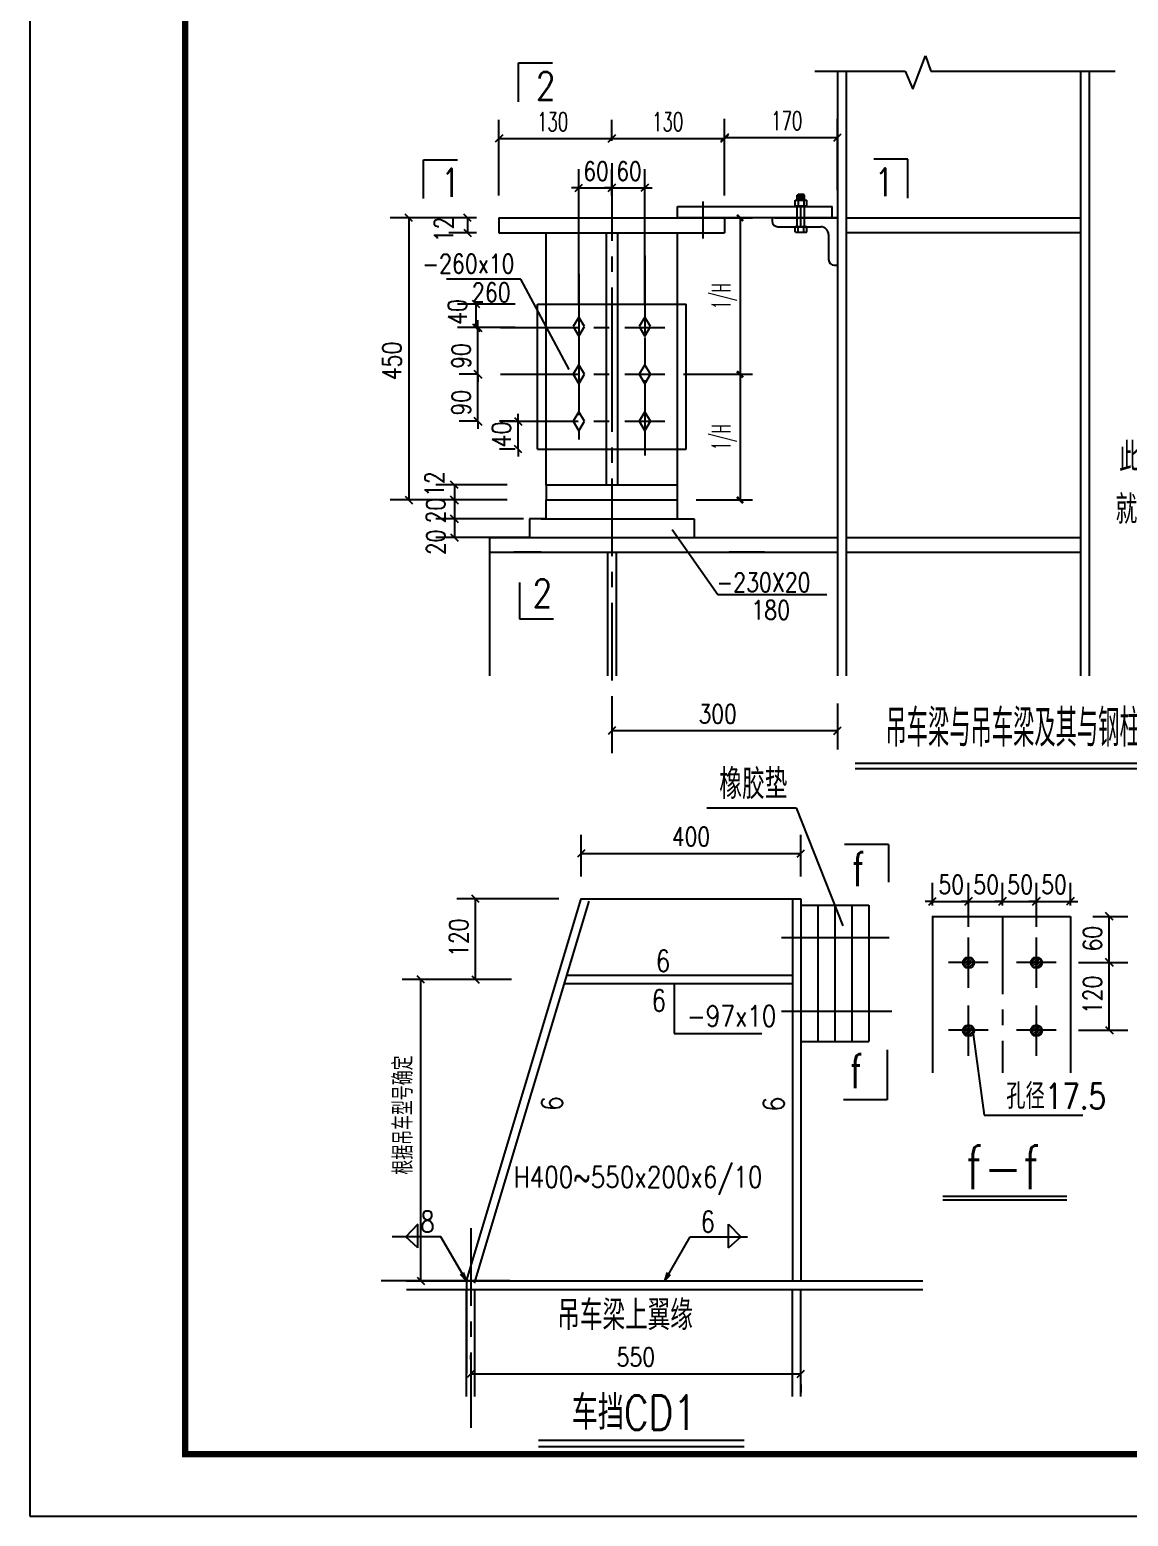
# Model space of a CAD drawing. Extents: x 37237700 to 37865026, y 138877 to 347670.
# Drawn here: x 37790726 to 37808393, y 259476 to 283381 of the extents above; entities that cross this region are included whole.
import ezdxf
from ezdxf.enums import TextEntityAlignment as Align

# ---------------------------------------------------------------- set-up
doc = ezdxf.new("R2010")
doc.units = 0
doc.header["$LTSCALE"] = 1000
doc.header["$MEASUREMENT"] = 0
for name, pattern in [('30', [0]), ('CENTER', [2, 1.25, -0.25, 0.25, -0.25]), ('DASHED', [19.05, 12.7, -6.35])]:
    doc.linetypes.add(name, pattern=pattern)
doc.layers.get('0').update_dxf_attribs({"linetype": 'CONTINUOUS'})
doc.layers.get('DEFPOINTS').update_dxf_attribs({"linetype": 'CONTINUOUS'})
for name, color, linetype in [('AXIS', 3, 'CONTINUOUS'), ('C', 6, 'CENTER'), ('D', 4, 'CONTINUOUS'), ('DIM', 3, 'CONTINUOUS'), ('G', 1, 'CONTINUOUS'), ('GJ', 1, 'CONTINUOUS'), ('killer_tk3.0000', 1, 'CONTINUOUS'), ('L', 7, 'CONTINUOUS'), ('LI', 3, 'CONTINUOUS'), ('PUB_TITLE', 4, 'CONTINUOUS')]:
    doc.layers.add(name, color=color, linetype=linetype)
doc.styles.add('DIM_FONT', font='SIMPLEX.shx', dxfattribs={"width": 0.8})
doc.styles.add('HZJ', font='simplex.shx', dxfattribs={"width": 0.7, "bigfont": 'fjktxt.shx'})
doc.styles.add('ROMANS', font='simplex.shx', dxfattribs={"width": 0.5, "bigfont": 'fjktxt.shx'})
doc.dimstyles.new('100$0', dxfattribs={"dimscale": 0.5, "dimtxt": 600, "dimasz": 200, "dimexe": 400, "dimexo": 600, "dimgap": 50, "dimtad": 1, "dimdec": 0, "dimdsep": 46, "dimtxsty": 'ROMANS', "dimblk": 'ARCHTICK', "dimcen": 0, "dimclrd": 3, "dimclre": 3, "dimclrt": 2, "dimadec": 0, "dimazin": 0, "dimtfac": 0.7, "dimtdec": 0, "dimtmove": 2, "dimatfit": 3, "dimldrblk": 'ARCHTICK', "dimfxl": 1, "dimtolj": 1, "dimtzin": 0, "dimarcsym": 0})

# ---------------------------------------------------------------- blocks, each defined once
blk = doc.blocks.new('_ArchTick')
at = {"color": 0, "linetype": 'ByBlock', "const_width": 0.4}
blk.add_lwpolyline([(-0.5, -0.5), (0.5, 0.5)], dxfattribs=at)
blk = doc.blocks.new('*D105')
at = {"layer": 'DEFPOINTS', "color": 0, "linetype": '30', "ltscale": 0.02}
for p in [(37800942, 277840), (37801146, 275819), (37802149, 275819)]:
    blk.add_point(p, dxfattribs=at)
at = {"layer": 'killer_tk3.0000', "color": 3, "linetype": '30', "lineweight": -2, "ltscale": 0.02}
for p, q in [((37801242, 277840), (37802349, 277840)), ((37802149, 277840), (37802149, 275819)), ((37801446, 275819), (37802349, 275819))]:
    blk.add_line(p, q, dxfattribs=at)
at = {"layer": 'killer_tk3.0000', "color": 3, "linetype": '30', "lineweight": -2, "ltscale": 0.02, "xscale": 100, "yscale": 100, "zscale": 100}
for p, rotation in [((37802149, 277840), 90), ((37802149, 275819), 270)]:
    blk.add_blockref('_ArchTick', p, dxfattribs=dict(at, rotation=rotation))
at = {"layer": 'killer_tk3.0000', "color": 2, "linetype": '30', "ltscale": 0.02, "insert": (37801896, 276830), "char_height": 300, "attachment_point": 5, "rotation": 90, "style": 'ROMANS'}
blk.add_mtext('\\A1;1/H', dxfattribs=at)
blk = doc.blocks.new('*D106')
at = {"layer": 'DEFPOINTS', "color": 0, "linetype": '30', "ltscale": 0.02}
for p in [(37801146, 280355), (37800942, 277840), (37802149, 277840)]:
    blk.add_point(p, dxfattribs=at)
at = {"layer": 'killer_tk3.0000', "color": 3, "linetype": '30', "lineweight": -2, "ltscale": 0.02}
for p, q in [((37801446, 280355), (37802349, 280355)), ((37802149, 280355), (37802149, 277840)), ((37801242, 277840), (37802349, 277840))]:
    blk.add_line(p, q, dxfattribs=at)
at = {"layer": 'killer_tk3.0000', "color": 3, "linetype": '30', "lineweight": -2, "ltscale": 0.02, "xscale": 100, "yscale": 100, "zscale": 100}
for p, rotation in [((37802149, 280355), 90), ((37802149, 277840), 270)]:
    blk.add_blockref('_ArchTick', p, dxfattribs=dict(at, rotation=rotation))
at = {"layer": 'killer_tk3.0000', "color": 2, "linetype": '30', "ltscale": 0.02, "insert": (37801896, 279098), "char_height": 300, "attachment_point": 5, "rotation": 90, "style": 'ROMANS'}
blk.add_mtext('\\A1;1/H', dxfattribs=at)

msp = doc.modelspace()

# ---------------------------------------------------------------- linework, layer by layer
for p, q in [((37803715.9, 282712.4), (37803715.9, 272989.1)), ((37803858.7, 282712.4), (37803858.7, 272989.1)), ((37807622.6, 282712.4), (37807622.6, 272989.1)), ((37807765.4, 282712.4), (37807765.4, 272989.1)), ((37803034.6, 280641.7), (37803222.8, 280641.7)), ((37803034.6, 280547.6), (37803034.6, 280641.7)), ((37803087.5, 280735.7), (37803069.9, 280718.1)), ((37803069.9, 280641.7), (37803069.9, 280718.1)), ((37803081.7, 280641.7), (37803081.7, 280547.6)), ((37803087.5, 280735.7), (37803169.9, 280735.7)), ((37803187.5, 280718.1), (37803169.9, 280735.7)), ((37803175.7, 280641.7), (37803175.7, 280547.6)), ((37803187.5, 280641.7), (37803187.5, 280718.1)), ((37803222.8, 280547.6), (37803222.8, 280641.7)), ((37801145.5, 280355.5), (37801145.5, 280536.9)), ((37801145.5, 280536.9), (37803630.9, 280536.9)), ((37803034.6, 280547.6), (37803222.8, 280547.6)), ((37803069.9, 280218.3), (37803069.9, 280547.6)), ((37803187.5, 280218.3), (37803187.5, 280547.6)), ((37803630.9, 280355.5), (37803630.9, 280536.9)), ((37798272.7, 280355.5), (37798272.7, 280113.5)), ((37798272.7, 280355.5), (37801901.5, 280355.5)), ((37803715.9, 280355.5), (37801126.4, 280355.5)), ((37801901.5, 280355.5), (37801901.5, 280113.5)), ((37802665.9, 280355.5), (37802665.9, 280305.1)), ((37802707.9, 280355.5), (37803715.9, 280355.5)), ((37802758.3, 280212.7), (37803447.1, 280212.7)), ((37803034.6, 280218.3), (37803222.8, 280218.3)), ((37803034.6, 280132.4), (37803034.6, 280218.3)), ((37803081.7, 280124.2), (37803081.7, 280218.3)), ((37803175.7, 280124.2), (37803175.7, 280218.3)), ((37803222.8, 280133.4), (37803222.8, 280218.3)), ((37803715.9, 280355.5), (37803715.9, 279347.5)), ((37803858.7, 280355.5), (37807611, 280355.5)), ((37798272.7, 280113.5), (37801901.5, 280113.5)), ((37799028.7, 278164.6), (37799028.7, 280113.5)), ((37799996.4, 280113.5), (37799996.4, 278164.6)), ((37800177.9, 280113.5), (37800177.9, 278164.6)), ((37801145.5, 278164.6), (37801145.5, 280113.5)), ((37803042.8, 280124.2), (37803034.6, 280132.4)), ((37803042.8, 280124.2), (37803213.1, 280124.2)), ((37803213.1, 280124.2), (37803222.8, 280133.4)), ((37803573.1, 280086.7), (37803573.1, 279687.1)), ((37803858.7, 280121.2), (37807611, 280121.2)), ((37803665.5, 279594.7), (37803715.9, 279594.7)), ((37798890.1, 276635.9), (37798890.1, 278968.8)), ((37801284.1, 276635.9), (37801284.1, 278968.8)), ((37799557.9, 278757.9), (37799467.2, 278606.7)), ((37799648.7, 278606.7), (37799557.9, 278757.9)), ((37800616.3, 278757.9), (37800525.6, 278606.7)), ((37800707.1, 278606.7), (37800616.3, 278757.9)), ((37799467.2, 278606.7), (37799557.9, 278455.5)), ((37799557.9, 278606.7), (37799557.9, 278606.7)), ((37799557.9, 278455.5), (37799648.7, 278606.7)), ((37800525.6, 278606.7), (37800616.3, 278455.5)), ((37800616.3, 278606.7), (37800616.3, 278606.7)), ((37800616.3, 278455.5), (37800707.1, 278606.7)), ((37799028.7, 276061.4), (37799028.7, 278164.6)), ((37799996.4, 278164.6), (37799996.4, 276061.4)), ((37800177.9, 278164.6), (37800177.9, 276061.4)), ((37801145.5, 275819.5), (37801145.5, 278164.6)), ((37799557.9, 277991.3), (37799467.2, 277840.1)), ((37799467.2, 277840.1), (37799557.9, 277688.9)), ((37799648.7, 277840.1), (37799557.9, 277991.3)), ((37799557.9, 277840.1), (37799557.9, 277840.1)), ((37799557.9, 277688.9), (37799648.7, 277840.1)), ((37800616.3, 277991.3), (37800525.6, 277840.1)), ((37800525.6, 277840.1), (37800616.3, 277688.9)), ((37800707.1, 277840.1), (37800616.3, 277991.3)), ((37800616.3, 277840.1), (37800616.3, 277840.1)), ((37800616.3, 277688.9), (37800707.1, 277840.1)), ((37799557.9, 277235.3), (37799467.2, 277084.1)), ((37799467.2, 277084.1), (37799557.9, 276932.9)), ((37799648.7, 277084.1), (37799557.9, 277235.3)), ((37799557.9, 276932.9), (37799648.7, 277084.1)), ((37799557.9, 277084.1), (37799557.9, 277084.1)), ((37800616.3, 277235.3), (37800525.6, 277084.1)), ((37800525.6, 277084.1), (37800616.3, 276932.9)), ((37800707.1, 277084.1), (37800616.3, 277235.3)), ((37800616.3, 276932.9), (37800707.1, 277084.1)), ((37800616.3, 277084.1), (37800616.3, 277084.1)), ((37799028.7, 276061.4), (37799028.7, 275819.5)), ((37799028.7, 276061.4), (37801145.5, 276061.4)), ((37799028.7, 275517.1), (37799028.7, 275819.5)), ((37799028.7, 275819.5), (37801145.5, 275819.5)), ((37801145.5, 275517.1), (37801145.5, 275819.5)), ((37798763.3, 275517.1), (37798762.5, 275214.7)), ((37799028.7, 275517.1), (37798763.3, 275517.1)), ((37798953.1, 275517.1), (37801221.1, 275517.1)), ((37801221.1, 275517.1), (37801410.1, 275517.1)), ((37801410.1, 275517.1), (37801410.1, 275214.7)), ((37798117.8, 275214.7), (37798117.8, 274980.4)), ((37798117.8, 275214.7), (37799979.4, 275214.7)), ((37798762.5, 275214.7), (37798953.1, 275214.7)), ((37798762.5, 275214.7), (37801413.4, 275214.7)), ((37801115.8, 275214.7), (37803715.9, 275214.7)), ((37801413.4, 275214.7), (37801674.5, 275214.7)), ((37803397.4, 275214.7), (37803715.9, 275214.7)), ((37803858.7, 275214.7), (37807622.6, 275214.7)), ((37798117.8, 274980.4), (37798117.8, 272989.1)), ((37798117.8, 274980.4), (37798218.5, 274980.4)), ((37798117.8, 274980.4), (37799979.4, 274980.4)), ((37798762.5, 274980.4), (37798513.5, 274980.4)), ((37798953.1, 274980.4), (37798762.5, 274980.4)), ((37798953.1, 274980.4), (37802350.2, 274980.4)), ((37800015.7, 274955.8), (37800015.7, 272989.1)), ((37800158.5, 274955.8), (37800158.5, 272989.1)), ((37802542.5, 274980.4), (37801975.4, 274980.4)), ((37802350.2, 274980.4), (37802542.5, 274980.4)), ((37802435.5, 274980.4), (37803715.9, 274980.4)), ((37803858.7, 274980.4), (37807622.6, 274980.4)), ((37804002.9, 271502), (37810253.1, 271502)), ((37797750.6, 263261.3), (37799592.4, 269406.5)), ((37799592.6, 269406.6), (37803128.4, 269406.6)), ((37802991.9, 269406.6), (37802991.9, 263261.3)), ((37803128.4, 269406.6), (37803128.4, 263261.3)), ((37797881.4, 263222.1), (37799723.2, 269367.3)), ((37805245.5, 269123.1), (37805245.5, 266606.8)), ((37805245.6, 269123.3), (37807461.5, 269123.3)), ((37807461.5, 269123.3), (37807461.5, 266606.8)), ((37799325.7, 268041.1), (37802991.9, 268041.1)), ((37799366.6, 268177.6), (37802991.9, 268177.6)), ((37805410.4, 264562.7), (37807405.6, 264562.7)), ((37796786.7, 263261.3), (37805088.5, 263261.3)), ((37796786.7, 263124.8), (37805088.5, 263124.8)), ((37797749.9, 261401.7), (37797749.9, 263124.8)), ((37797886.4, 261401.7), (37797886.4, 263124.8)), ((37802991.9, 261401.7), (37802991.9, 263124.8)), ((37803128.4, 261401.7), (37803128.4, 263124.8)), ((37798906.3, 260599.3), (37802216, 260599.3))]:
    msp.add_line(p, q)
at = {"color": 0, "linetype": 'ByBlock'}
for p, q in [((37798332.7, 281692.2), (37798212.7, 281572.2)), ((37800147.1, 281692.2), (37800027.1, 281572.2)), ((37800027.1, 281572.2), (37800147.1, 281692.2)), ((37801961.5, 281707.6), (37801841.5, 281587.6)), ((37801841.5, 281572.2), (37801961.5, 281692.2)), ((37803655.9, 281587.6), (37803775.9, 281707.6)), ((37799497.9, 280777), (37799617.9, 280897)), ((37800027.1, 280777), (37800147.1, 280897)), ((37800147.1, 280897), (37800027.1, 280777)), ((37800676.3, 280897), (37800556.3, 280777)), ((37796881.3, 280295.5), (37796761.3, 280415.5)), ((37797827.2, 280295.5), (37797707.2, 280415.5)), ((37797707.2, 280173.5), (37797827.2, 280053.5)), ((37797965.2, 278908.8), (37797845.2, 279028.8)), ((37797845.2, 278650.8), (37797965.2, 278530.8)), ((37797874.6, 278650.8), (37797994.6, 278530.8)), ((37797994.6, 277780.1), (37797874.6, 277900.1)), ((37797874.6, 277900.1), (37797994.6, 277780.1)), ((37797874.6, 277144.1), (37797994.6, 277024.1)), ((37797994.6, 277024.1), (37797874.6, 277144.1)), ((37798520.5, 277144.1), (37798640.5, 277024.1)), ((37798640.5, 276575.9), (37798520.5, 276695.9)), ((37797615, 276001.4), (37797495, 276121.4)), ((37796761.3, 275879.5), (37796881.3, 275759.5)), ((37797495, 275879.5), (37797615, 275759.5)), ((37797615, 275759.5), (37797495, 275879.5)), ((37797615, 275457.1), (37797495, 275577.1)), ((37797495, 275577.1), (37797615, 275457.1)), ((37797495, 275274.7), (37797615, 275154.7)), ((37800147.1, 272168.5), (37800027.1, 272048.5)), ((37803655.9, 272048.5), (37803775.9, 272168.5)), ((37799652.6, 270195.3), (37799532.6, 270075.3)), ((37803068.4, 270075.3), (37803188.4, 270195.3)), ((37797954.8, 269346.5), (37797834.8, 269466.5)), ((37805185.6, 269304.6), (37805305.6, 269424.6)), ((37805763.5, 269304.6), (37805883.5, 269424.6)), ((37805883.5, 269424.6), (37805763.5, 269304.6)), ((37806429.5, 269424.6), (37806309.5, 269304.6)), ((37806309.5, 269304.6), (37806429.5, 269424.6)), ((37806855.5, 269304.6), (37806975.5, 269424.6)), ((37806975.5, 269424.6), (37806855.5, 269304.6)), ((37807521.5, 269424.6), (37807401.5, 269304.6)), ((37808147.7, 269063.3), (37808027.7, 269183.3)), ((37808027.7, 268443.6), (37808147.7, 268323.6)), ((37808147.7, 268323.6), (37808027.7, 268443.6)), ((37797074.1, 268048.8), (37796954.1, 268168.8)), ((37797834.8, 268168.8), (37797954.8, 268048.8)), ((37808027.7, 267351.6), (37808147.7, 267231.6)), ((37796954.1, 263321.3), (37797074.1, 263201.3)), ((37797879.2, 261827.3), (37797759.2, 261707.3)), ((37803068.4, 261707.3), (37803188.4, 261827.3))]:
    msp.add_line(p, q, dxfattribs=at)
at = {"color": 6, "linetype": 'CENTER'}
for p, q in [((37799557.9, 279453.7), (37799557.9, 278688.5)), ((37800616.3, 279197.9), (37800616.3, 278751.5))]:
    msp.add_line(p, q, dxfattribs=at)
at = {"linetype": 'DASHED'}
for p, q in [((37798890.1, 278968.8), (37801284.1, 278968.8)), ((37798890.1, 276635.9), (37801284.1, 276635.9))]:
    msp.add_line(p, q, dxfattribs=at)
at = {"color": 0}
for p, q in [((37805738.7, 268383.6), (37805823.5, 268468.3)), ((37805823.5, 268468.3), (37805824.1, 268468.9)), ((37805823.5, 268424.9), (37805859.9, 268461.3)), ((37806830.7, 268383.6), (37806915.5, 268468.3)), ((37806915.5, 268468.3), (37806916.1, 268468.9)), ((37806915.5, 268424.9), (37806951.9, 268461.3)), ((37805733.1, 268377.9), (37805738.7, 268383.6)), ((37805740.7, 268342.1), (37805782.2, 268383.6)), ((37805758.1, 268316), (37805823.5, 268381.5)), ((37805782.2, 268383.6), (37805823.5, 268424.9)), ((37805783.1, 268297.6), (37805823.5, 268338)), ((37805817.2, 268288.3), (37805823.5, 268294.6)), ((37805823.5, 268294.6), (37805912.5, 268383.6)), ((37805823.5, 268338), (37805869, 268383.6)), ((37805823.5, 268381.5), (37805825.6, 268383.6)), ((37805825.6, 268383.6), (37805885.9, 268443.9)), ((37805869, 268383.6), (37805904.4, 268418.9)), ((37805881.1, 268308.7), (37805893.2, 268320.9)), ((37805912.5, 268383.6), (37805913.7, 268384.8)), ((37806825.1, 268377.9), (37806830.7, 268383.6)), ((37806832.7, 268342.1), (37806874.2, 268383.6)), ((37806850.1, 268316), (37806915.5, 268381.5)), ((37806874.2, 268383.6), (37806915.5, 268424.9)), ((37806875.1, 268297.6), (37806915.5, 268338)), ((37806909.2, 268288.3), (37806915.5, 268294.6)), ((37806915.5, 268294.6), (37807004.5, 268383.6)), ((37806915.5, 268338), (37806961, 268383.6)), ((37806915.5, 268381.5), (37806917.6, 268383.6)), ((37806917.6, 268383.6), (37806977.9, 268443.9)), ((37806961, 268383.6), (37806996.4, 268418.9)), ((37806973.1, 268308.7), (37806985.2, 268320.9)), ((37807004.5, 268383.6), (37807005.7, 268384.8)), ((37805733.1, 267285.9), (37805738.7, 267291.6)), ((37805738.7, 267291.6), (37805823.5, 267376.3)), ((37805740.7, 267250.1), (37805782.2, 267291.6)), ((37805758.1, 267224), (37805823.5, 267289.5)), ((37805782.2, 267291.6), (37805823.5, 267332.9)), ((37805823.5, 267376.3), (37805824.1, 267376.9)), ((37805823.5, 267332.9), (37805859.9, 267369.3)), ((37805823.5, 267202.6), (37805912.5, 267291.6)), ((37805823.5, 267246), (37805869, 267291.6)), ((37805823.5, 267289.5), (37805825.6, 267291.6)), ((37805825.6, 267291.6), (37805885.9, 267351.9)), ((37805869, 267291.6), (37805904.4, 267326.9)), ((37805912.5, 267291.6), (37805913.7, 267292.8)), ((37806825.1, 267285.9), (37806830.7, 267291.6)), ((37806830.7, 267291.6), (37806915.5, 267376.3)), ((37806832.7, 267250.1), (37806874.2, 267291.6)), ((37806850.1, 267224), (37806915.5, 267289.5)), ((37806874.2, 267291.6), (37806915.5, 267332.9)), ((37806915.5, 267376.3), (37806916.1, 267376.9)), ((37806915.5, 267332.9), (37806951.9, 267369.3)), ((37806915.5, 267202.6), (37807004.5, 267291.6)), ((37806915.5, 267246), (37806961, 267291.6)), ((37806915.5, 267289.5), (37806917.6, 267291.6)), ((37806917.6, 267291.6), (37806977.9, 267351.9)), ((37806961, 267291.6), (37806996.4, 267326.9)), ((37807004.5, 267291.6), (37807005.7, 267292.8)), ((37805783.1, 267205.6), (37805823.5, 267246)), ((37805817.2, 267196.3), (37805823.5, 267202.6)), ((37805881.1, 267216.7), (37805893.2, 267228.9)), ((37806875.1, 267205.6), (37806915.5, 267246)), ((37806909.2, 267196.3), (37806915.5, 267202.6)), ((37806973.1, 267216.7), (37806985.2, 267228.9))]:
    msp.add_line(p, q, dxfattribs=at)
at = {"color": 4, "linetype": 'ByBlock'}
msp.add_line((37797748.5, 263261.3), (37797748.5, 261771), dxfattribs=at)
for centre in [(37805823.5, 268378.5), (37806915.5, 268378.5), (37805823.5, 267286.5), (37806915.5, 267286.5)]:
    msp.add_circle(centre, 90.4)
for centre, radius, start, end in [((37803075.3, 280635.4), 6.2, 1.70034, 89.26979), ((37803088, 280635.4), 6.2, 90.73021, 178.29966), ((37803169.4, 280635.4), 6.2, 1.70034, 89.26979), ((37803182.1, 280635.4), 6.2, 90.73021, 178.29966), ((37802758.3, 280305.1), 92.4, 180, 270), ((37803447.1, 280086.7), 126, 0, 90), ((37803075.3, 280130.5), 6.2, 270.73021, 358.29966), ((37803088, 280130.5), 6.2, 181.70034, 269.26979), ((37803169.4, 280130.5), 6.2, 270.73021, 358.29966), ((37803182.1, 280130.5), 6.2, 181.70034, 269.26979), ((37803665.5, 279687.1), 92.4, 180, 270), ((37799592.6, 269406.5), 0.137, 90, 180), ((37805245.6, 269123.1), 0.137, 90, 180)]:
    msp.add_arc(centre, radius, start, end)
at = {"layer": 'AXIS'}
for p, q in [((37798272.7, 280715.5), (37798272.7, 281932.2)), ((37800087.1, 281595.4), (37800087.1, 281932.2)), ((37800087.1, 281595.4), (37800087.1, 281932.2)), ((37801901.5, 280715.5), (37801901.5, 281947.6)), ((37801901.5, 280715.5), (37801901.5, 281932.2)), ((37803715.9, 280798.5), (37803715.9, 281947.6)), ((37798272.7, 281632.2), (37800087.1, 281632.2)), ((37800087.1, 281632.2), (37801901.5, 281632.2)), ((37801901.5, 281647.6), (37803715.9, 281647.6)), ((37797912.7, 280355.5), (37796521.3, 280355.5)), ((37796821.3, 280355.5), (37796821.3, 275819.5)), ((37797912.7, 280355.5), (37797467.2, 280355.5)), ((37797767.2, 280355.5), (37797767.2, 280113.5)), ((37797912.7, 280113.5), (37797467.2, 280113.5)), ((37798404.1, 275819.5), (37796521.3, 275819.5)), ((37801057.5, 275341.9), (37801790.3, 274299.3)), ((37801790.3, 274299.3), (37803545, 274299.3)), ((37800087.1, 272546.7), (37800087.1, 271808.5)), ((37803715.9, 272546.7), (37803715.9, 271808.5)), ((37803715.9, 272108.5), (37800087.1, 272108.5)), ((37799592.6, 269766.6), (37799592.6, 270435.3)), ((37803128.4, 269766.6), (37803128.4, 270435.3)), ((37799592.6, 270135.3), (37803128.4, 270135.3)), ((37805245.6, 269296.9), (37805245.6, 269664.6)), ((37805823.5, 268955.8), (37805823.5, 269664.6)), ((37805823.5, 268955.8), (37805823.5, 269664.6)), ((37806369.5, 269296.9), (37806369.5, 269664.6)), ((37806369.5, 269296.9), (37806369.5, 269664.6)), ((37806915.5, 268955.8), (37806915.5, 269664.6)), ((37806915.5, 268955.8), (37806915.5, 269664.6)), ((37807461.5, 269296.9), (37807461.5, 269664.6)), ((37799232.4, 269406.5), (37797594.8, 269406.5)), ((37797894.8, 268108.8), (37797894.8, 269406.5)), ((37805245.6, 269364.6), (37805125.6, 269364.6)), ((37805245.6, 269364.6), (37805823.5, 269364.6)), ((37805823.5, 269364.6), (37805703.5, 269364.6)), ((37805823.5, 269364.6), (37806369.5, 269364.6)), ((37805823.5, 269364.6), (37805943.5, 269364.6)), ((37806369.5, 269364.6), (37806249.5, 269364.6)), ((37806369.5, 269364.6), (37806489.5, 269364.6)), ((37806369.5, 269364.6), (37806915.5, 269364.6)), ((37806915.5, 269364.6), (37806795.5, 269364.6)), ((37806915.5, 269364.6), (37807461.5, 269364.6)), ((37806915.5, 269364.6), (37807035.5, 269364.6)), ((37807461.5, 269364.6), (37807581.5, 269364.6)), ((37807821.5, 269123.3), (37808387.7, 269123.3)), ((37808087.7, 268383.6), (37808087.7, 269123.3)), ((37807591.6, 268383.6), (37808387.7, 268383.6)), ((37807591.6, 268383.6), (37808387.7, 268383.6)), ((37808087.7, 267291.6), (37808087.7, 268383.6)), ((37798476.1, 268108.8), (37796714.1, 268108.8)), ((37797014.1, 263261.3), (37797014.1, 268108.8)), ((37798369.9, 268108.8), (37797594.8, 268108.8)), ((37807591.6, 267291.6), (37808387.7, 267291.6)), ((37797339, 263970.6), (37796553.8, 263970.6)), ((37797748.5, 263261.3), (37797339, 263970.6)), ((37800937.6, 263261.3), (37801347.1, 263970.6)), ((37801347.1, 263970.6), (37802270.6, 263970.6)), ((37798449.4, 263261.3), (37796378.6, 263261.3)), ((37797146.7, 263261.3), (37797314.1, 263261.3)), ((37800937.6, 263261.3), (37800984.3, 263396.2)), ((37800937.6, 263261.3), (37801031.4, 263365.4)), ((37797819.2, 261996.6), (37797819.2, 262067.3)), ((37797819.2, 261767.3), (37803128.4, 261767.3)), ((37803128.4, 261594), (37803128.4, 261467.3))]:
    msp.add_line(p, q, dxfattribs=at)
at = {"layer": 'C'}
for p, q in [((37807765.4, 282458.6), (37807765.4, 272989.1)), ((37800087.1, 281235.4), (37800087.1, 278164.6)), ((37803128.7, 280218.3), (37803128.7, 280547.6)), ((37800616.3, 279747.7), (37800616.3, 276531.6)), ((37799557.9, 279380.3), (37799557.9, 278931.2)), ((37799557.9, 278953.8), (37799557.9, 278188.6)), ((37799557.9, 278880.4), (37799557.9, 278431.3)), ((37798295.8, 278590.8), (37800941.8, 278590.8)), ((37799557.9, 278431.3), (37799557.9, 276792.6)), ((37800616.3, 278431.3), (37800616.3, 277984.9)), ((37800087.1, 278164.6), (37800087.1, 271747)), ((37798295.8, 277840.1), (37800941.8, 277840.1)), ((37798295.8, 277084.1), (37800941.8, 277084.1)), ((37798117.8, 275214.7), (37798117.8, 274980.4)), ((37806369.5, 269123.3), (37806369.5, 266606.8)), ((37805823.5, 267974.8), (37805823.5, 268782.2)), ((37806915.5, 267974.8), (37806915.5, 268782.2)), ((37806139.6, 268383.6), (37805501.1, 268383.6)), ((37807231.6, 268383.6), (37806593.1, 268383.6)), ((37805823.5, 266882.8), (37805823.5, 267690.2)), ((37806915.5, 266882.8), (37806915.5, 267690.2)), ((37806139.6, 267291.6), (37805501.1, 267291.6)), ((37807231.6, 267291.6), (37806593.1, 267291.6)), ((37797819.2, 264109.9), (37797819.2, 260900.7))]:
    msp.add_line(p, q, dxfattribs=at)
at = {"layer": 'D'}
for p, q in [((37804927.4, 282422.5), (37805134.6, 282960.9)), ((37805134.6, 282960.9), (37805217.5, 282712.4)), ((37803352.7, 282712.4), (37804803.1, 282712.4)), ((37804803.1, 282712.4), (37804927.4, 282422.5)), ((37805217.5, 282712.4), (37808182.2, 282712.4)), ((37799557.9, 278973.7), (37799557.9, 281137)), ((37800087.1, 280715.5), (37800087.1, 281137)), ((37800087.1, 280715.5), (37800087.1, 281137)), ((37800616.3, 278973.7), (37800616.3, 281137)), ((37799557.9, 280837), (37799437.9, 280837)), ((37799557.9, 280837), (37800087.1, 280837)), ((37800087.1, 280837), (37799967.1, 280837)), ((37800087.1, 280837), (37800616.3, 280837)), ((37800087.1, 280837), (37800207.1, 280837)), ((37800616.3, 280837), (37800736.3, 280837)), ((37803069.9, 280718.1), (37803187.5, 280718.1)), ((37803069.9, 280706.3), (37803187.5, 280706.3)), ((37803069.9, 280694.6), (37803187.5, 280694.6)), ((37803069.9, 280682.8), (37803187.5, 280682.8)), ((37803069.9, 280671.1), (37803187.5, 280671.1)), ((37803069.9, 280659.3), (37803187.5, 280659.3)), ((37803069.9, 280647.5), (37803187.5, 280647.5)), ((37798620.2, 279367.9), (37797426, 279367.9)), ((37798620.4, 279367.8), (37799393.5, 277919.7)), ((37798530.1, 278968.8), (37797605.2, 278968.8)), ((37797905.2, 278590.8), (37797905.2, 278968.8)), ((37798530.1, 278590.8), (37797605.2, 278590.8)), ((37797935.8, 278590.8), (37797634.6, 278590.8)), ((37797934.6, 278590.8), (37797934.6, 278710.8)), ((37797934.6, 277840.1), (37797934.6, 278590.8)), ((37797935.8, 277840.1), (37797634.6, 277840.1)), ((37797935.8, 277840.1), (37797634.6, 277840.1)), ((37797934.6, 277840.1), (37797934.6, 277960.1)), ((37797934.6, 277840.1), (37797934.6, 277720.1)), ((37797934.6, 277084.1), (37797934.6, 277840.1)), ((37797935.8, 277084.1), (37797634.6, 277084.1)), ((37797935.8, 277084.1), (37797634.6, 277084.1)), ((37797934.6, 277084.1), (37797934.6, 277204.1)), ((37797934.6, 277084.1), (37797934.6, 276964.1)), ((37798530.1, 277084.1), (37798280.5, 277084.1)), ((37798580.5, 277084.1), (37798580.5, 277204.1)), ((37798580.5, 276635.9), (37798580.5, 277084.1)), ((37798530.1, 276635.9), (37798280.5, 276635.9)), ((37798580.5, 276635.9), (37798580.5, 276515.9)), ((37798404.1, 276061.4), (37797255, 276061.4)), ((37797555, 276061.4), (37797555, 275819.5)), ((37798404.1, 276061.4), (37797634.6, 276061.4)), ((37798404.1, 275819.5), (37797255, 275819.5)), ((37798404.1, 275819.5), (37797255, 275819.5)), ((37797555, 275819.5), (37797555, 275517.1)), ((37798668.7, 275517.1), (37797255, 275517.1)), ((37798668.7, 275517.1), (37797255, 275517.1)), ((37797555, 275517.1), (37797555, 275214.7)), ((37798593.1, 275214.7), (37797255, 275214.7)), ((37798762.5, 275214.7), (37798366.6, 275214.7)), ((37801612.8, 270866.6), (37803050.9, 270866.6)), ((37803050.9, 270866.6), (37803800.3, 268973.4)), ((37803128.4, 269305.1), (37804220.4, 269305.1)), ((37803401.4, 269305.1), (37803401.4, 267109)), ((37803674.4, 269305.1), (37803674.4, 267109)), ((37803947.4, 269305.1), (37803947.4, 267109)), ((37804220.4, 269305.1), (37804220.4, 267109)), ((37801087.6, 268041.1), (37801087.6, 267237.1)), ((37805886.7, 267309.2), (37806077.5, 265926.3)), ((37801087.6, 267237.1), (37802498.8, 267237.1)), ((37803128.4, 267109), (37804220.4, 267109)), ((37806077.5, 265926.3), (37807663, 265926.3))]:
    msp.add_line(p, q, dxfattribs=at)
msp.add_arc((37798620.2, 279367.7), 0.21, 28.09747, 90, dxfattribs=at)
at = {"layer": 'DEFPOINTS', "color": 0, "linetype": 'ByBlock'}
for p in [(37799592.4, 269406.5), (37803128.4, 269406.5), (37807637.8, 269123.3), (37807637.8, 268383.6), (37807637.8, 268383.6), (37807637.8, 267291.6), (37797748.5, 263261.3), (37798025.9, 263261.3), (37803128.4, 263261.3)]:
    msp.add_point(p, dxfattribs=at)
at = {"layer": 'DIM'}
for p, q in [((37797748.5, 263261.3), (37797654.7, 263365.4)), ((37797748.5, 263261.3), (37797701.8, 263396.2)), ((37797748.5, 263261.3), (37797748.5, 263261.3)), ((37800937.6, 263261.3), (37800937.6, 263261.3))]:
    msp.add_line(p, q, dxfattribs=at)
at = {"layer": 'G'}
for p, q in [((37798587, 282222.5), (37798587, 282846.8)), ((37798587, 282846.8), (37799133, 282846.8)), ((37797058.8, 280665.3), (37797058.8, 281289.7)), ((37797058.8, 281289.7), (37797604.7, 281289.7)), ((37804849.4, 281298.3), (37804303.4, 281298.3)), ((37804849.4, 280674), (37804849.4, 281298.3)), ((37798604, 274493.7), (37798604, 273908.4)), ((37798604, 273908.4), (37799150, 273908.4)), ((37804535, 270276.4), (37803829.9, 270276.4)), ((37804535, 270276.4), (37804535, 269672.4)), ((37804515.7, 266976.1), (37804515.7, 266170.8)), ((37804515.7, 266170.8), (37803810.6, 266170.8)), ((37798906.3, 260701.7), (37802216, 260701.7))]:
    msp.add_line(p, q, dxfattribs=at)
at = {"layer": 'GJ'}
for p, q in [((37801548.3, 280618.3), (37801548.3, 280023.3)), ((37804002.9, 271586), (37810253.1, 271586)), ((37802817.1, 268782.2), (37804545.2, 268782.2)), ((37802817.1, 267600.7), (37804590.7, 267600.7)), ((37805410.4, 264621.5), (37807405.6, 264621.5))]:
    msp.add_line(p, q, dxfattribs=at)
at = {"layer": 'LI'}
for p, q in [((37796968.5, 264174.6), (37796772.2, 263970.6)), ((37796968.5, 263790.7), (37796968.5, 264174.6)), ((37801964.5, 264174.6), (37802160.8, 263970.6)), ((37801964.5, 263790.7), (37801964.5, 264174.6)), ((37796968.5, 263790.7), (37796772.2, 263970.6)), ((37801964.5, 263790.7), (37802160.8, 263970.6))]:
    msp.add_line(p, q, dxfattribs=at)
at = {"layer": 'PUB_TITLE'}
msp.add_lwpolyline([(37790725.6, 259476.2), (37865025.6, 259476.2), (37865025.6, 301476.2), (37790725.6, 301476.2)], close=True, dxfattribs=at)
at = {"layer": 'PUB_TITLE', "const_width": 100}
msp.add_lwpolyline([(37793225.6, 260476.2), (37864025.6, 260476.2), (37864025.6, 300476.2), (37793225.6, 300476.2)], close=True, dxfattribs=at)

# ---------------------------------------------------------------- texts
at = {"color": 7, "style": 'DIM_FONT'}
for s, width, p in [('130', 0.65, (37798883.9, 281752.2)), ('130', 0.65, (37800735.1, 281752.2)), ('170', 0.65, (37802649, 281767.6)), ('60', 0.8, (37799628.3, 280957)), ('60', 0.8, (37800157.5, 280957)), ('300', 0.8, (37801481.3, 272228.5)), ('400', 0.8, (37801051.9, 270255.3)), ('50', 0.8, (37805340.3, 269484.6)), ('50', 0.8, (37805902.2, 269484.6)), ('50', 0.8, (37806448.2, 269484.6)), ('50', 0.8, (37806994.2, 269484.6)), ('550', 0.8, (37800165.2, 261887.3))]:
    msp.add_text(s, height=300, dxfattribs=dict(at, width=width)).set_placement(p)
at = {"color": 7, "style": 'DIM_FONT', "width": 0.8}
for s, p in [('12', (37797534.1, 279964.1)), ('40', (37797754, 278637.5)), ('450', (37796701.3, 277746.5)), ('90', (37797814.6, 277929.7)), ('90', (37797814.6, 277176.4)), ('40', (37798460.5, 276665.7)), ('12', (37797383.7, 275867.1)), ('20', (37797404.9, 275442.7)), ('20', (37797407.2, 274932.3)), ('120', (37797774.8, 268471.9)), ('60', (37807967.7, 268559.1)), ('120', (37807967.7, 267551.9))]:
    msp.add_text(s, height=300, rotation=90, dxfattribs=at).set_placement(p)
for s, height, style, width, p in [('-260x10', 302.4, 'ROMANS', 0.8, (37797039.3, 279466.9)), ('260', 302.4, 'ROMANS', 0.8, (37797837.9, 279006.3)), ('此填板的实际厚度在吊车梁现场', 462, 'ROMANS', 0.8, (37808245, 276278.2)), ('就位后实测确定', 462, 'ROMANS', 0.8, (37808186.1, 275435.4)), ('-230X20', 302.4, 'ROMANS', 0.8, (37801769.7, 274344.1)), ('180', 302.4, 'ROMANS', 0.8, (37802331.7, 273898.2)), ('吊车梁与吊车梁及其与钢柱的连接', 600, 'ROMANS', 0.6, (37804489.2, 271851.6)), ('橡胶垫', 480, 'HZJ', 0.8, (37801816.1, 271009.4)), ('f', 546, 'HZJ', 0.8, (37803944.5, 269610.5)), ('6', 341.2, 'HZJ', 0.8, (37800793.5, 268236.9)), ('6', 341.2, 'HZJ', 0.8, (37800725.3, 267600.7)), ('-97x10', 341.25, 'HZJ', 0.8, (37801293.7, 267350.7)), ('f', 546, 'HZJ', 0.8, (37803909.4, 266359)), ('孔径17.5', 409.5, 'HZJ', 0.8, (37806429.1, 266027)), ('f-f', 705.6, 'ROMANS', 0.8, (37805774.9, 264735.2)), ('H400~550x200x6/10', 341.25, 'HZJ', 0.8, (37798508, 264761.1)), ('8', 341.2, 'HZJ', 0.8, (37797005, 264042.6)), ('6', 341.2, 'HZJ', 0.8, (37801512.2, 264042.6)), ('吊车梁上翼缘', 477.75, 'HZJ', 0.8, (37799211.3, 262470.6)), ('车挡CD1', 551.25, 'HZJ', 0.8, (37799443.3, 260867.2))]:
    msp.add_text(s, height=height, dxfattribs=dict(style=style, width=width)).set_placement(p)
at = {"color": 3, "linetype": 'ByBlock', "style": 'HZJ', "width": 0.8}
msp.add_text('根据吊车型号确定', height=315, rotation=90, dxfattribs=at).set_placement((37796729.1, 265928.2), align=Align.MIDDLE_CENTER)
at = {"style": 'HZJ', "width": 0.8}
for p in [(37799297.8, 265997.6), (37802862.6, 265987.4)]:
    msp.add_text('6', height=341.2, rotation=90, dxfattribs=at).set_placement(p)
at = {"layer": 'L', "style": 'HZJ', "width": 0.8}
for s, p in [('2', (37798866.6, 282251.7)), ('1', (37797338.3, 280694.5)), ('1', (37804310.6, 280703.1)), ('2', (37798813.2, 274094.5))]:
    msp.add_text(s, height=453.6, dxfattribs=at).set_placement(p)

# ---------------------------------------------------------------- dimensions: what is measured, and where the dimension line sits
at = {"layer": 'killer_tk3.0000', "color": 3, "linetype": '30', "ltscale": 0.02}
for base, p1, p2, picture, middle in [((37802149.4, 277840.1), (37801145.5, 280355.5), (37800941.8, 277840.1), '*D106', (37801895.8, 279097.8)), ((37802149.4, 275819.5), (37800941.8, 277840.1), (37801145.5, 275819.5), '*D105', (37801895.8, 276829.8))]:
    dim = msp.add_linear_dim(base=base, p1=p1, p2=p2, angle=90, text='1/H', dimstyle='100$0', dxfattribs=at)
    dim.commit()
    dim.dimension.update_dxf_attribs({"geometry": picture, "text_midpoint": middle})

doc.saveas('drawing.dxf')
